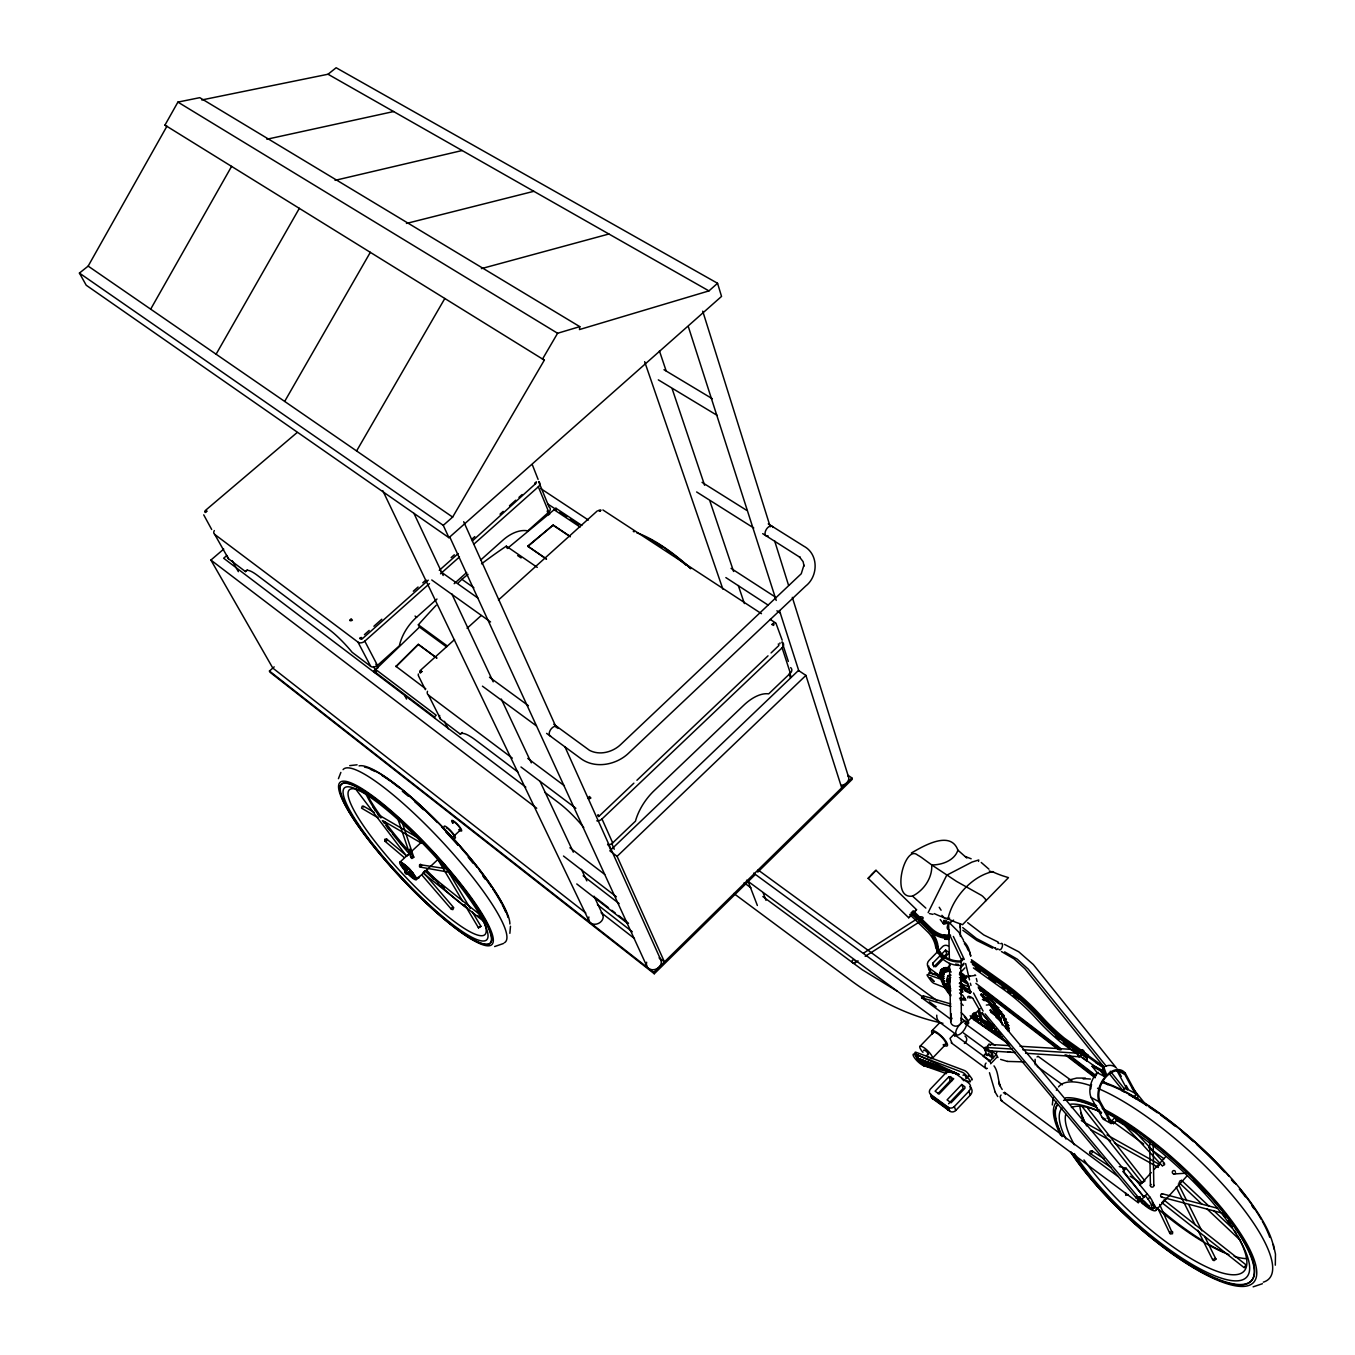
<?xml version="1.0" encoding="UTF-8"?>
<svg xmlns="http://www.w3.org/2000/svg" width="1355" height="1355" viewBox="0 0 1355 1355"><rect width="100%" height="100%" fill="white"/><g stroke="black" fill="none" stroke-linecap="round" stroke-linejoin="round"><path stroke-width="1.5" d="M420.372 671.199L421.71 671.47C420.033 672.927 421.422 670.031 420.202 673.029L421.676 671.928M960.187 923.636L960.238 924.517M1002.277 1025.007C1000.329 1012.27 989.878 1002.734 981.427 993.774M1143.789 1204.375L1141.604 1202.478L1143.705 1204.443A14.515 3.98 42.6 0 0 1155.375 1210.777A14.515 3.98 42.6 0 0 1152.089 1201.97M1181.425 1180.578L1179.477 1181.272M1006.63 1027.513L1009.136 1030.461L1008.442 1031.189L1005.935 1027.784L1008.51 1029.021L1009.204 1028.293L1006.392 1024.803L1008.73 1025.684L1005.681 1025.532L1008.51 1029.021M960.272 925.617L960.289 927.819M418.305 673.994L418.373 675.383M910.882 913.033L928.954 930.36A28.065 26.473 41.4 0 0 945.096 938.236L944.706 936.491M970.163 1015.776L976.735 1019.993L978.547 1022.703L980.597 1022.906L982.68 1025.718L984.374 1025.481L986.711 1028.36L987.168 1027.242L990.539 1030.613L990.996 1028.801L990.895 1030.257L987.524 1026.87L987.05 1028.005M991.335 1028.445L990.539 1030.613M205.452 510.886L206.638 511.072C205.028 512.427 206.485 509.819 205.215 512.512L206.57 511.479M1052.31 1104.935L1053.123 1097.499M1052.733 1100.108L1052.869 1098.786M909.73 914.422L927.599 931.783A27.083 25.728 42.6 0 1 935.661 946.857C942.724 966.183 931.698 931.596 937.931 948.398M717.557 283.28L721.538 296.406L448.945 537.698L443.271 525.35L452.638 517.085L544.337 360.142L164.954 125.117L177.912 102.099L199.778 97.662L579.788 326.64L579.449 329.57L708.936 290.902L717.557 283.28L336.142 67.75L328.029 74.237L201.776 99.965M1164.064 1200.09L1246.177 1264.977L1244.432 1267.569M944.13 935.475L947.958 935.865L947.162 936.271L944.13 935.475L948.127 934.899M948.957 939.371L945.113 939.286L945.231 938.321L949.127 938.405M1275.309 1265.18L1275.478 1254.12L1273.361 1244.449M363.428 806.97L362.276 806.106L361.565 808.139L378.096 817.861M509.87 933.324L510.479 926.261M855.53 961.44C854.192 966.657 849.06 959.747 854.294 959.696M1164.097 1200.191L1162.014 1202.478M936.949 945.858L937.05 944.57L938.202 952.599M911.373 853.006C923.5 845.994 950.583 829.904 957.9 850.161C954.547 860.561 941.81 865.083 931.715 864.93L921.654 857.58A24.034 7.486 44.6 0 0 917.504 855.005C904.767 844.029 890.133 899.754 912.491 896.078L925.838 908.087M995.383 1003.598L995.044 1004.919L998.703 1007.764L998.008 1008.51L994.333 1005.664L995.383 1003.598L988.269 997.178L987.829 995.231L984.543 993.384L983.832 994.113L987.117 995.976L987.558 997.924L994.689 1004.343M950.787 995.908C944.74 989.523 931.376 967.555 948.449 967.622L941.285 969.655M939.828 975.126L941.319 969.926M950.905 994.909C946.755 988.303 935.577 975.549 945.316 969.265L942.792 971.162M944.096 974.093L941.437 972.619L940.743 973.33L943.842 974.076M947.755 983.73L947.552 976.684M949.499 978.479L949.33 982.307M950.194 977.768L950.024 981.579L948.619 983.019L948.805 979.208L950.278 977.497M936.762 946.772L936.932 948.737L935.661 946.857L936.881 945.536M1092.299 1152.563C1093.35 1149.142 1087.896 1151.225 1090.131 1153.461L1110.948 1167.349M1144.924 1195.652L1144.01 1197.159A3.388 1.524 -39.7 0 1 1140.334 1199.192A3.388 1.524 -39.7 0 1 1140.012 1196.922M1127.902 1194.466L1125.785 1195.398L1125.548 1192.603M338.428 778.685L340.867 772.418M987.727 1049.481L985.796 1050.582A1.88 1.778 36.1 0 1 984.492 1049.38L984.78 1047.805L986.355 1047.432A1.88 1.778 36.1 0 1 987.439 1048.228M921.01 1060.017C923.009 1066.233 916.471 1056.138 914.761 1054.19L913.846 1053.987A8.096 2.117 44.3 0 0 915.387 1058.983A8.096 2.117 44.3 0 0 923.246 1065.453L946.501 1073.634M961.373 976.464L962.524 974.516L961.373 976.464L960.56 976.007L962.084 975.736M961.728 976.108L962.169 974.889M986.118 1053.665C984.933 1056.849 991.013 1055.494 988.608 1053.123M949.33 930.58L948.822 934.103L950.6 935.272M988.269 1026.751L986.711 1028.36M1056.341 1090.233L1056.951 1089.047M1158.576 1165.994L1159.236 1164.944M938.388 976.701L936.678 973.957L934.679 973.5M448.945 537.698L86.212 285.228L79.42 273.083L88.16 266.105L166.919 126.235L164.954 125.117M150.676 309.16L231.62 166.326M216.106 354.214L299.353 208.314M911.525 915.015L908.68 917.758L868.148 878.328L872.061 873.975L875.991 870.3L916.539 909.696L913.558 912.931M284.669 401.419L370.338 252.301M356.602 450.944L444.83 298.473M875.991 870.3L871.079 875.686M579.788 326.64L557.599 333.262L542.491 359.109L544.337 360.142M978.53 861.424L978.767 859.968L971.992 862.085L946.739 875.195L928.141 912.609M411.226 856.919L411.903 858.528L413.8 857.325L402.706 823.959M1170.076 1231.797L1170.33 1233.982L1172.617 1233.711L1159.626 1204.443M908.68 917.758L916.539 909.696M421.507 866.404L419.491 866.658L419.61 864.609L444.863 868.538M998.161 1011.118L997.145 1009.543L998.703 1007.764M1035.118 1059.305L1035.271 1064.928M941.911 970.824L941.217 971.535L944.587 972.687M996.907 1052.005L996.145 1053.97L997.958 1057.594M948.026 975.973L946.484 980.698L950.82 990.996M1095.619 1062.557L1103.698 1066.825L1102.835 1067.605L1105.9 1075.904L1100.971 1069.586L1092.892 1065.318L1092.13 1066.283L1097.076 1072.584L1094.806 1075.48A20.359 13.177 -63 0 0 1091.029 1097.415L1103.106 1119.128L1111.134 1123.549L1111.879 1122.736L1099.87 1101.039A19.275 12.432 -63 0 1 1106.29 1076.683A19.275 12.432 -63 0 1 1124.701 1074.278L1135.49 1094.264M1111.134 1123.549L1099.074 1101.784A20.427 13.177 -63 0 1 1102.885 1079.766L1105.155 1076.869L1100.209 1070.569L1100.971 1069.586M1141.842 1199.327L1138.217 1202.664L1001.159 1100.531L1002.039 1100.497M1037.032 1056.917L1038.049 1056.29L1072.144 1081.036M932.765 963.202L932.63 964.557L935.678 966.793L949.33 952.768L945.57 950.075L932.765 963.202L933.849 966.86L946.637 953.751L945.57 950.075M1138.336 1197.075L1137.387 1198.921L1138.217 1202.664M1213.318 1259.066L1213.961 1260.692L1215.96 1259.185L1204.646 1236.438M1149.887 1197.109A21.392 5.877 42.6 0 1 1153.325 1203.816L1154.003 1207.136L1152.19 1209.151L1151.513 1205.814A21.409 5.86 42.7 0 0 1148.058 1199.124L1149.887 1197.109L1126.14 1168.23L1119.281 1166.604M1151.513 1205.814L1153.325 1203.816M1156.154 1210.1L1187.183 1175.75M1139.995 1184.964L1151.276 1172.549M1154.104 1169.45L1165.402 1157.034M1122.821 1168.975A3.388 1.491 -39.3 0 1 1123.363 1171.177L1144.01 1197.159L1147.109 1193.738M936.237 946.23L935.983 945.248L937.541 952.582L936.203 942.724A27.117 25.762 42.6 0 0 928.785 930.428M1126.14 1168.23L1123.024 1171.635L1144.01 1197.159M1114.945 1117.519L1116.52 1120.399L1113.539 1123.634L1111.947 1120.771L1114.945 1117.519L1106.832 1113.099M1136.168 1099.108L1138.149 1096.957L1125.412 1073.397L1122.177 1071.703M938.659 952.379L937.66 943.91A28.252 26.829 42.6 0 0 929.547 929.682M1122.211 1091.215L1125.175 1088.014L1136.591 1094.078L1133.61 1097.296L1128.732 1094.688M1103.038 1066.182L1103.495 1072.618L1103.038 1066.182L1080.663 1050.176L1080.765 1054.749M1086.845 1056.9L1086.845 1061.084L1086.845 1056.9L1062.93 1039.776A62.72 19.139 43.3 0 1 1043.418 1021.619L1037.693 1015.386A70.494 20.63 43.7 0 0 1004.106 985.695M961.813 975.244L965.082 978.767L965.895 977.887M930.563 1094.383L948.314 1107.323A4.302 3.709 -19.3 0 0 954.31 1106.578L968.876 1091.249A6.894 5.911 -18.6 0 0 968.402 1082.814L954.377 1072.77A6.86 5.86 -19.1 0 0 944.842 1073.956L930.326 1089.149A4.726 4.048 -19.9 0 0 930.563 1094.383L932.071 1098.261L949.787 1111.185A4.302 3.709 -19.3 0 0 955.766 1110.456L970.299 1095.145A6.877 5.894 -18.6 0 0 970.976 1087.828M984.475 1048.008L985.949 1053.225L983.103 1056.206L989.912 1061.202L992.741 1058.221L991.284 1053.004L984.475 1048.008L985.187 1047.263L991.995 1052.259L993.452 1057.476L996.298 1054.495L991.199 1050.752M961.745 1084.491L947.077 1099.887L951.091 1102.801L964.946 1088.217L964.879 1086.761L961.745 1084.491L963.185 1088.404L948.568 1103.766M947.416 1107.272L947.89 1109.88L947.416 1107.272L932.071 1096.093L932.562 1098.685L932.071 1096.093M990.641 1063.794L997.009 1057.086M983.205 1022.212L990.945 1026.616M996.01 1017.283L999.075 1019.502L999.787 1018.774L990.556 1012.1M1005.478 1020.078L1002.412 1017.436L1002.7 1015.928L1006.189 1019.333L1003.699 1019.925L1007.019 1023.432L1007.714 1022.686L1004.563 1019.536M1001.989 1016.657L1004.157 1015.691L997.974 1008.73M990.641 1029.156L994.485 1032.07L994.214 1030.308L994.147 1032.425L994.553 1029.936M990.59 1026.971L993.638 1027.7M948.957 1076.7L935.102 1091.182L939.083 1094.078L953.734 1078.732L948.957 1076.7L950.295 1080.731L937.965 1093.637M1003.699 1019.925L1005.833 1019.705L1002.344 1016.284L1004.157 1015.691M993.876 1030.664L997.788 1033.408L997.145 1031.375L997.449 1033.763L998.144 1033.035L995.264 1030.223M1008.035 1026.429L1004.936 1022.889L1007.714 1022.686M1005.156 1023.533L1005.647 1022.161M997.416 1031.917L1000.752 1034.255L996.806 1031.731M1006.392 1024.803L1008.391 1026.057L1004.055 1019.553M1008.865 1028.648L1006.494 1025.345M1005.918 1028.242L1008.798 1030.816M990.962 1003.936L989.472 1002.209M986.338 1005.071L991.03 1004.58M978.158 1018.655L979.851 1019.892M982.595 1013.743L994.096 1027.242L980.732 1020.705L978.174 1011.592L982.595 1013.743L982.544 1012.829M980.732 1020.705L982.121 1019.248L980.072 1011.965M993.672 1007.324L991.318 1003.564M994.875 1008.984L997.466 1011.863M1001.65 1011.812L1000.939 1012.558L997.89 1010.322L998.601 1009.594M997.111 1012.236L997.805 1011.491L995.586 1008.255M998.127 1013.811L998.838 1013.083L999.668 1014.573M1003.445 1016.436L1000.363 1013.98L1000.549 1012.422M998.974 1015.302L998.483 1013.438M978.75 987.998L980.834 991.267L983.357 991.521L980.292 990.082M984.797 997.094L986.745 998.432M933.493 1067.571L923.331 1065.487L920.333 1062.405L958.663 1074.346L915.116 1053.817A8.079 2.117 44.3 0 1 915.641 1052.141L964.523 1070.535A3.404 0.915 43.9 0 1 968.063 1073.533L971.535 1078.173A3.404 0.915 43.9 0 1 971.518 1079.867M971.975 1016.064L977.954 1020.23M932.274 1058.39L945.756 1044.366M980.139 1008.543L966.809 1022.415A8.57 2.422 44.1 0 0 967.047 1020.942M972.856 1016.826L973.11 1015.725M971.45 1016.809L974.177 1019.146L975.21 1018.079M974.347 1019.367L976.548 1018.57L975.854 1019.299M971.315 1017.503L974.177 1019.959L975.21 1018.875M972.416 1014.268L976.836 1017.876L977.531 1017.148L973.11 1013.54M960.322 985.085L965.471 991.132L967.606 989.844M931.969 1030.715L939.032 1023.398M965.471 991.132L969.892 993.249L970.587 992.521L968.469 985.017M919.943 1046.365L933.443 1032.358M979.936 990.454L980.647 989.709L983.713 991.166M948.144 987.151L946.806 987.422L949.77 989.794L949.601 991.318L946.112 988.134L949.415 990.149M947.45 987.88L947.924 986.779M946.586 988.642L947.806 987.507L945.638 984.052L944.587 985.136M966.826 975.651L965.793 976.379L962.406 973.686L961.339 974.787L965.522 977.497L969.841 976.023M950.685 988.794L949.838 987.321M959.408 974.635L961.931 976.074L962.998 974.973M947.823 991.877L948.873 990.793M959.459 977.616L963.236 978.513M949.025 992.351L950.075 991.267L948.449 988.794M962.524 979.242L961.288 977.971M964.218 978.208L965.353 977.751M960.932 978.327L964.116 980.139L964.811 979.411M969.892 993.249L967.944 983.154M944.875 968.503L945.926 967.419M941.81 972.433L942.877 971.366L941.352 974.194M945.451 972.128L943.724 969.401L946.722 971.721L947.839 970.942L947.145 971.654L946.434 968.368M947.331 968.029L950.058 965.217M943.605 979.021C938.88 976.481 946.993 981.206 940.793 975.566L943.961 976.007M944.266 970.349L947.28 968.977M941.403 976.362L942.453 975.295M944.029 973.33L941.556 971.179M942.216 970.231L945.129 972.297L946.163 971.399L942.911 969.503L942.216 970.231L944.232 973.059M945.722 969.096L949.262 971.67L948.89 968.588M940.421 977.836L941.471 976.752M943.402 974.821L941.081 972.975M951.041 1013.676L951.295 1019.654L921.603 997.687L923.382 995.874L950.736 1003.953M921.688 997.958L923.382 995.874M949.686 969.181L946.23 970.061M943.249 976.735C944.35 975.244 942.25 977.734 940.793 975.566M941.979 978.954L943.012 977.87M962.778 958.425L960.272 961.017A25.084 21.29 -13.9 0 1 937.423 946.654L936.559 944.198M941.556 980.918L942.589 979.834M936.542 944.147L936.339 946.976A26.219 22.256 -13.9 0 0 957.24 961.931L960.729 962.016L962.998 959.679M945.384 983.933L946.417 983.933L945.722 984.645L942.809 980.868M948.381 975.617L947.602 976.515L949.618 974.956M944.774 981.325L944.537 980.681M943.182 984.306L944.215 983.239M937.355 950.465L938.287 952.836A26.168 22.239 -13.8 0 0 958.239 965.421L961.711 965.505L963.981 963.168M947.01 987.117L944.062 984.543L946.417 983.933M959.814 968.435L963.896 964.235M945.282 987.981L946.315 986.914M948.534 984.611L949.482 987.693M959.509 973.483L964.929 967.893M940.251 971.01L942.335 968.571M942.826 968.808L943.876 967.724M939.777 972.839L940.827 971.755M936.661 944.486L936.203 942.724M913.151 910.746L931.054 928.124A26.965 25.44 41.3 0 0 943.554 935.221L945.316 935.611M754.769 875.059L654.279 973.771L653.686 972.45L851.821 777.889L848.332 775.5M757.767 872.112L852.261 779.277L851.821 777.889M953.615 920.113L949.448 922.738L945.129 922.281M418.339 644.336L396.016 666.508L418.339 644.336L436.666 657.852M374.691 672.656L373.912 671.165L419.491 627.094L418.356 624.807A447.878 247.559 -52.9 0 1 436.174 605.295M1001.057 1095.026L1000.092 1096.618L1001.125 1100.446M617.101 856.343L805.92 675.4L798.468 670.454L609.852 850.838L617.101 856.343L664.424 961.898L659.428 958.019M870.13 876.617L868.148 878.328M986.05 1063.065C984.136 1064.2 985.034 1070.094 987.372 1068.367M607.582 844.724A5.318 4.268 -24.5 0 0 612.697 842.912L635.461 821.164A39.735 21.409 -53.8 0 1 654.313 790.524L743.573 705.413A39.143 20.833 -55.4 0 1 768.692 693.862L790.355 673.164A5.183 4.031 -18.1 0 0 790.693 667.609M596.81 820.808A5.386 4.285 -24.4 0 0 601.993 818.979L782.106 647.826A5.234 4.048 -18.1 0 0 782.004 641.897L788.339 661.409M1142.807 1182.373L1144.941 1180.984L1087.794 1108.373M633.869 783.173L598.605 816.625L597.928 815.117M636.918 780.277L768.014 655.837M771.063 652.941L778.854 645.522L778.329 643.913M453.773 836.221L460.666 829.802M416.425 879.514L438.8 858.663M399.691 862.373L422.099 841.591M950.295 1080.731L952.192 1080.494L950.736 1076.581M427.503 691.287A5.132 3.845 -26.2 0 0 428.485 695.132L440.697 719.302L460.344 734.173L462.207 732.462M435.107 718.438L434.345 716.947L436.208 715.254L375.742 669.522M420.033 670.691L454.535 639.594M467.085 628.28L481.194 615.56M498.454 600.011L597.267 510.937M214.327 530.567A4.793 3.32 -27.6 0 0 214.734 534.429L228.453 558.7L245.492 571.607A36.06 7.554 48.3 0 1 257.721 575.621L328.994 629.414A36.805 7.961 47.9 0 1 352.148 652.297L370.694 666.338A4.963 3.659 -26.9 0 0 377.469 665.407L399.369 645.81A36.907 23.187 -53.4 0 1 416.629 617.202L436.971 599.046M481.55 563.832A402.587 226.353 -52.4 0 1 506.313 546.15L507.329 548.487L555.906 508.244L581.854 525.452M454.179 583.683L466.696 572.504M480.771 559.937L502.671 540.374A36.399 22.612 -55.4 0 1 527.806 530.872L548.724 512.156A4.81 3.489 -22.1 0 0 548.995 506.905L538.613 481.533A4.861 3.506 -22.1 0 1 538.341 486.801L549.656 514.256M364.444 634.648L369.17 630.448M373.895 626.247L381.788 619.235M413.309 591.22L418.051 587.02M422.777 582.819L425.927 580.008M451.147 557.599L454.315 554.805M471.642 539.392L474.809 536.58M500.029 514.172L503.179 511.377M509.48 505.771L515.798 500.164M518.948 497.37L522.098 494.558M428.248 580.177L361.904 639.137L361.091 637.612M439.274 570.37L458.176 553.568M472.353 540.967L535.886 483.413A2.016 1.457 -22.1 0 0 536.14 481.686M214.734 534.429L357.957 642.101A5.014 3.675 -26.8 0 0 364.8 641.152L429.484 583.615M440.527 573.792L459.464 556.956M473.657 544.337L538.341 486.801M654.279 973.771L270.221 672.402L269.442 671.047L274.184 666.88M451.96 907.511L451.435 909.29L452.875 909.628L453.722 907.664L424.505 873.704M245.492 571.607L247.271 570.065M226.844 555.482L223.643 558.226L525.808 787.153M585.783 912.999L272.812 668.083L210.906 560.072L223.727 549.08M1003.411 1092.892L1004.699 1092.435L1118.011 1176.496M205.401 510.445L297.118 432.533M988.371 1060.965L989.658 1060.525L990.268 1062.506M950.753 922.721C947.687 922.772 945.367 929.564 949.127 929.852M546.488 559.192L527.722 546.15L553.196 525.046L570.201 536.445M527.84 546.471L553.196 525.046M991.267 1052.395L991.911 1050.718M407.33 855.598L408.482 854.768M920.333 916.759C916.166 924.161 928.361 916.844 920.333 916.759L863.525 953.141M503.298 943.571L494.643 946.552M359.753 638.256L360.396 637.578L361.192 639.103M854.514 963.117L858.071 960.864M865.184 956.342L922.128 920.214M950.295 990.607L948.602 991.928L949.94 990.962M951.837 1042.74L950.024 1038.438L953.988 1034.305L989.658 1060.525M999.838 1013.15L1001.294 1012.185L997.619 1009.102M969.384 976.244L975.668 975.363L974.787 975.126M945.129 972.297L944.079 969.045L947.484 971.298L946.078 968.74M949.567 978.225L950.719 977.616M912.491 896.078C923.788 890.523 932.562 877.735 931.715 864.93L956.613 881.444L980.342 894.723A6.792 2.151 44.2 0 1 982.798 896.366L985.559 899.229L985.61 901.058M1091.503 1153.478L1090.131 1153.461M1262.403 1283.727L1253.121 1286.843M949.669 918.165L945.062 918.775L941.928 915.303M205.062 511.733L206.35 511.326M1163.318 1163.318L1164.673 1164.656L1162.421 1165.876M349.726 765.626L357.093 764.813M205.113 511.529L206.638 511.072L205.316 511.089M419.982 672.148L421.422 671.741M1068.299 1080.206L1076.717 1078.072L1085.423 1078.089M481.398 268.629L608.903 234.008M1159.677 1164.555L1106.95 1134.914M420.016 671.911L421.71 671.47L420.219 671.436M406.449 223.439L533.836 191.309M335.058 180.351L462.14 150.524M266.867 139.243L393.611 111.55M946.112 988.134L947.806 987.507M205.198 511.309L206.638 511.072M938.185 951.888L939.269 951.718L936.847 944.283M949.262 975.312L950.922 975.075M948.923 975.685L950.566 975.448M420.101 671.673L421.71 671.47M1009.594 1045.637L988.76 1044.366L987.355 1046.382M943.605 920.418L946.874 923.602L944.774 922.518M936.932 948.737L936.678 946.772M1174.006 1173.972L1185.744 1173.227M911.644 912.271L929.699 929.581A28.049 26.456 41.3 0 0 944.164 937.304L948.449 937.626M1162.031 1202.749L1244.127 1267.636L1246.227 1265.079M412.513 856.275L413.783 857.038M1214.842 1258.422L1215.926 1258.914M959.526 998.229L965.302 998.567M982.426 999.583L986.423 999.821M960.763 999.058L964.608 999.296M983.73 1000.43L987.727 1000.668L987.016 1001.413L980.563 994.739M960.068 999.77L965.844 1000.126L962.948 995.468L959.56 993.029M1019.993 1046.263L1072.059 1049.397M1078.309 1049.786L1082.476 1050.04M944.062 984.543L945.722 984.645M987.49 1047.517L1012.405 1049.075M1022.788 1049.735L1074.701 1053.004M986.237 1050.65L1015.217 1052.547M1025.566 1053.242L1079.393 1056.781M1024.414 1061.897L1007.426 1061.422M1004.394 1019.18L1006.189 1019.333M1010.813 1052.225L1007.849 1051.819M996.399 1029.258L987.304 1025.854L972.297 1015.166M945.113 939.286L944.57 937.406L948.551 937.965M988.76 1044.366L989.201 1044.451A1.88 1.778 36 0 1 990.285 1045.247M946.383 935.797L943.554 935.221M948.415 937.287L944.774 936.627A28.082 26.49 41.3 0 1 930.309 928.903L912.406 911.509M944.164 937.304L948.822 938.134M420.033 867.048L450.351 872.468M420.541 864.219L421.693 865.32M932.968 914.371L929.445 913.575M1007.476 1061.439L1000.6 1059.39M480.906 926.312L478.467 927.785L480.906 926.312L472.404 912.017M945.129 935.797L948.127 936.474M942.47 981.223L944.418 981.681M918.131 1057.391L916.929 1057.882L958.663 1074.346L923.331 1065.487L917.301 1059.17L914.761 1054.19L962.694 1072.432A3.404 0.915 44 0 1 966.234 1075.447L969.706 1080.087A3.404 0.915 43.9 0 1 969.689 1081.781L963.896 1079.749M1004.936 1022.889L1007.019 1023.432M947.382 968.723L950.346 969.469M1171.584 1231.204L1172.854 1232.169M1162.285 1193.772L1217.518 1208.27M1161.455 1197.058L1220.77 1212.725M994.113 1025.43L982.121 1019.248M993.401 1026.158L989.777 1024.837M993.3 1028.072L995.705 1028.75M921.603 997.687L950.888 1006.392M940.489 1022.737C906.258 1015.251 874.873 998.889 847.231 977.7L733.834 893.504M920.706 1062.489L958.663 1074.346L917.42 1058.12L915.116 1053.817L918.944 1055.579M920.943 1062.405L958.663 1074.346L917.979 1058.492M921.01 1062.185L958.663 1074.346L918.605 1058.983M920.926 1061.812L958.663 1074.346L919.232 1059.542M971.145 858.782L965.336 856.529M920.689 1061.321L958.663 1074.346L919.808 1060.152M633.276 531.465L634.208 531.787M941.454 977.057L929.564 972.873A3.167 0.898 44.3 0 0 928.954 973.669M959.289 983.323L969.198 986.813M941.708 979.53L927.853 974.635A3.167 0.898 44.3 0 0 927.701 976.21L930.783 980.546A3.167 0.898 44.3 0 0 934.069 983.391L945.858 987.998M963.49 987.219L969.435 989.319M920.299 1060.762L958.663 1074.346M942.064 977.497L944.299 978.31M1004.445 944.367L1018.757 951.803L1033.306 964.523L1116.385 1067.994M992.504 948.178L976.87 940.472L962.846 930.258M995.315 948.331L976.379 938.456L962.711 927.582M998.161 942.064L983.747 934.933L967.656 922.687M1004.665 951.871L1017.249 959.171L1028.225 969.13L1106.324 1066.3M1001.447 951.549L1014.014 958.832L1024.973 968.774L1104.24 1067.367M941.149 975.21L943.605 976.362M960.898 979.021L962.27 979.682M960.187 979.75L967.233 983.882M990.166 1025.142L981.427 1019.976L978.869 1010.864M896.942 991.013L862.305 969.79L762.865 896.57M405.772 855.141L386.582 838.948L384.685 839.321L384.922 841.201L404.095 857.444M384.922 841.201L386.802 840.811L386.582 838.948M1124.701 1074.278L1116.605 1070.027L1127.411 1089.962M1092.13 1066.283L1100.209 1070.569M1097.076 1072.584L1105.155 1076.869M1144.416 1204.036C1149.226 1205.018 1137.98 1196.888 1142.722 1202.681M1091.029 1097.415L1099.074 1101.784M602.907 509.954L761.476 613.68M1107.086 1118.112L1111.947 1120.771M1102.208 1117.418L1105.443 1119.196M1108.661 1120.975L1113.539 1123.634M1081.341 1120.619L1101.463 1131.848M1090.673 1129.579L1110.778 1140.825M1114.437 1142.875L1158.322 1167.451M328.029 74.237L708.936 290.902M959.763 972.179L962.406 973.686M960.593 978.7L967.097 982.68M985.187 1022.94L986.762 1023.855M363.377 806.106L374.149 812.306M377.791 814.423L416.036 836.696M383.55 821.045L421.778 843.352M663.984 369.712L712.307 398.726M658.327 379.857L717.269 415.46M177.912 102.099L557.599 333.262M702.059 482.363L746.791 510.412M768.251 523.877L803.769 546.15C818.708 554.043 818.42 576.112 805.734 586.021L628.788 753.007C616.491 764.914 595.336 769.2 580.905 758.631L546.607 733.377M696.639 491.967L753.77 528.01M762.696 533.65L800.178 557.464L799.484 556.939L803.125 561.664L804.023 566.102L803.938 565.154L801.262 573.741L620.709 744.522C613.222 751.771 600.18 755.853 589.561 750.365L553.788 724.248M965.522 1078.072C969.486 1080.325 963.744 1072.94 963.015 1075.243M731.09 568.389L775.179 596.928M961.931 976.074L965.929 978.649M964.472 979.784L966.132 980.868M964.116 980.139L967.453 982.307M970.231 991.098L971.298 991.792M970.587 992.521L966.166 990.403L959.73 982.849M361.294 637.443L361.785 638.137A2.083 1.524 -26.8 0 1 359.769 638.645M725.857 577.586L768.116 605.092M776.906 610.817L780.429 613.104M965.217 981.376L966.759 982.375M770.233 619.421L775.5 622.877M982.24 1020.4L985.542 1022.568M540.78 488.613L588.375 520.049M598.131 814.931L598.791 815.778A2.236 1.778 -24.4 0 1 598.3 816.1M547.776 503.992L556.532 509.802L555.906 508.244M560.005 512.105L566.915 516.695M570.37 518.982L579.025 524.724M554.161 509.785L580.109 527.027M1091.978 1150.818L1104.139 1158.898M1130.189 1176.208L1140.605 1183.135M553.297 525.384L570.303 536.766M986.863 1026.633L1002.548 1037.253M992.453 1031.257L1001.176 1037.151M1006.748 1041.893L974.177 1019.146M1008.848 1044.163L974.177 1019.959M527.722 546.15L546.387 558.853M506.313 546.15L537.274 567.389M517.644 555.567L521.082 557.921M88.16 266.105L452.638 517.085M79.42 273.083L443.271 525.35M988.93 869.182L981.24 862.474M458.176 582.938A447.878 247.559 -52.9 0 1 461.903 579.33L473.877 587.782M440.883 571.81L477.925 598.08M942.555 969.858L945.485 971.942M971.383 959.713L1005.63 984.12A70.477 20.681 43.7 0 1 1039.2 1013.794L1044.925 1020.027A62.703 19.173 43.3 0 0 1064.386 1038.133L1088.353 1055.274L1087.608 1056.087L1063.692 1038.98A62.703 19.156 43.3 0 1 1044.18 1020.823L1038.455 1014.59A70.494 20.664 43.7 0 0 1004.868 984.899L971.603 961.203M970.841 961.982L1005.291 986.609A67.106 19.664 43.7 0 1 1039.861 1017.724A66.209 20.223 43.3 0 0 1063.59 1040.301L1063.844 1040.488M972.433 964.421L1005.698 988.32M431.754 579.974L490.561 621.962M975.21 967.893L980.309 971.535M988.794 977.582L995.586 982.426M1001.955 986.982L1004.953 989.116M973.381 967.91L1004.191 989.912A63.719 18.631 43.7 0 1 1034.509 1016.707L1040.284 1023.008A69.833 21.29 43.3 0 0 1061.998 1043.215L1086.845 1061.084M1079.901 1050.989L1102.276 1066.995M1087.218 1058.594L1062.168 1040.572A62.72 19.122 43.3 0 1 1042.656 1022.415L1036.931 1016.182A70.511 20.613 43.7 0 0 1003.361 986.491M1063.285 1042.842L1069.705 1047.449M1072.906 1049.752L1077.733 1053.191M1082.899 1057.849L1103.495 1072.618M989.726 1010.254L998.94 1016.928M959.492 989.658L962.88 992.097C961.999 993.181 963.507 987.389 959.391 986.491M948.144 945.993A3.997 3.388 -14.5 0 0 942.555 946.62L929.005 960.492A6.419 5.471 -15.1 0 0 929.428 968.266L941.064 976.684M929.428 968.266L930.529 971.925L933.663 974.194M1037.049 1066.334L1062.439 1084.813M1097.99 1110.71L1101.361 1113.166M1113.217 1121.805L1143.671 1143.993M1148.752 1147.685L1163.979 1158.779M415.053 616.051L416.629 617.202M931.715 1096.466L947.043 1107.662M932.934 1098.312L948.263 1109.491M758.106 869.978L937.067 1000.684M960.932 1018.113L966.047 1021.839A8.028 3.421 -54.2 0 1 960.915 1033.492A8.028 3.421 -54.2 0 1 956.596 1029.326A8.028 3.421 -54.2 0 1 966.047 1021.839M964.76 1023.347L994.909 1045.383M418.356 624.807L447.167 645.878M489.494 677.229L528.399 705.684M419.491 627.094L446.591 646.928M753.651 873.145L924.212 998.042M929.327 1001.785L936.153 1006.782M963.473 1032.984L985.424 1049.092M990.065 1054.969L993.452 1057.476M985.949 1053.225L992.741 1058.221M482.431 686.172L536.461 725.924M746.537 880.225L956.342 1034.61M744.132 882.783L750.941 887.796M418.526 644.607L436.835 658.124M951.193 1042.774L986.237 1068.672M1152.19 1209.151L1147.804 1205.882A5.81 1.592 42.6 0 0 1142.909 1200.123A5.81 1.592 42.6 0 0 1139.047 1199.361M535.411 484.277L534.903 482.787M527.756 758.377L564.408 785.798M395.829 666.22L425.843 688.899M409.837 871.265C412.902 873.027 406.415 866.014 407.838 869.114M428.485 695.132L512.326 758.139M520.981 766.998L575.858 808.291M517.932 772.028L475.842 740.253A38.448 8.791 47.1 0 0 460.344 734.173M544.879 792.353L558.345 802.533A39.431 9.265 46.6 0 1 583.751 827.532M373.912 671.165L434.345 716.947M210.906 560.072L536.716 808.241M569.93 847.79L604.703 874.415M975.922 983.357L1061.101 1048.804M1069.451 1055.223L1096.178 1075.768M1102.851 1080.9L1107.865 1084.745M981.139 988.218L1012.829 1012.575M1016.165 1015.132L1047.838 1039.488M1051.175 1042.063L1061.185 1049.752M1074.515 1060L1094.535 1075.379M978.191 987.016L1060.033 1049.956M1066.707 1055.088L1095.094 1076.92M978.412 988.049L1058.441 1049.6M1065.115 1054.732L1095.128 1077.818M563.477 856.038L616.373 896.79M583.124 875.804L619.15 903.616M595.15 897.383L608.514 907.731M611.85 910.323L615.204 912.914M618.541 915.506L628.551 923.28M576.773 883.951L627.45 923.28M597.42 904.666L632.311 931.783M634.479 938.575L601.18 912.66A7.571 6.165 -26.1 0 1 601.772 920.79A7.571 6.165 -26.1 0 1 592.609 923.991A7.571 6.165 -26.1 0 1 588.883 916.979M961.576 1078.343L963.896 1080.765M269.442 671.047L653.686 972.45M941.081 910.221L939.218 907.257M978.225 1016.436L973.805 1012.829M977.091 1019.638L974.702 1019.011L973.212 1016.47M480.686 915.286L424.809 870.757L423.522 872.18L423.014 873.027L483.82 921.485M1003.801 1016.064L1000.193 1012.778M947.365 986.762L944.401 984.187L945.722 983.578M957.9 850.161L966.809 858.037M406.788 873.348C411.124 876.177 402.113 867.251 405.924 872.451M775.941 623.198L782.174 640.17M948.178 969.316L951.176 972.026M998.11 1031.189L1001.091 1033.882M1181.357 1180.188L1208.999 1206.187M1213.606 1210.506L1232.034 1227.85M1179.053 1182.61L1202.071 1204.307M1206.678 1208.643L1240.435 1240.435M912.745 914.354L917.2 918.69M920.181 921.586L929.107 930.258A28.218 26.795 42.6 0 1 931.02 932.579M994.57 1030.952L997.449 1033.763M984.187 993.757L987.473 995.603L987.914 997.551L995.044 1003.97L994.689 1005.291L998.347 1008.137L997.89 1010.322M981.071 994.13L995.722 1011.016L1001.752 1023.432M1005.85 1022.788L1008.73 1025.684M941.369 978.208L944.198 981.037M963.507 940.235L958.95 932.325L949.652 923.009M991.403 1029.546L994.147 1032.425M963.185 1005.444L961.389 1003.479M993.672 872.298L992.995 871.57C971.891 875.991 952.311 898.06 948.009 918.91A151.32 47.831 45.1 0 0 956.782 922.636L962.575 924.652L1008.476 877.634L1002.581 875.787A150.134 50.965 44.9 0 1 993.672 872.298A138.108 46.443 45 0 1 989.252 870.994M1136.218 1132.797L1164.589 1163.403M1125.26 1125.937L1162.167 1165.707M422.15 875.347L451.435 909.29M940.743 973.33L943.249 976.261M960.441 982.121L966.86 989.675M990.454 1009.509L1123.702 1169.179M985.068 1013.862L1139.707 1198.955M981.901 1013.388L1136.235 1198.057M1145.28 1195.754L1148.058 1199.124M1110.304 1071.246L1124.853 1089.369M1109.525 1073.939L1124.074 1092.028M1132.221 1087.709L1146.72 1105.765M1004.699 1092.435L1005.291 1094.4M993.384 1004.529L995.942 1007.883M990.336 1005.325L999.075 1019.502M1082.577 1107.12L1142.316 1182.983M941.217 971.535L943.503 974.448M954.157 1034.373L954.801 1036.372M923.687 1065.115L917.284 1058.238M940.218 919.554L943.317 923.602M355.349 788.627L406.72 856.343M938.033 948.737L939.151 951.159L938.676 950.177M968.317 1075.311L968.893 1076.514M1002.192 1089.471C997.297 1082.747 999.262 1072.923 994.011 1065.877M997.754 1096.551L995.197 1092.147M983.069 1011.067L973.534 992.995M979.902 1010.61L973.195 999.008M953.361 936.441L964.286 959.425M950.261 936.153L961.169 959.086M438.038 859.883L462.512 900.973M464.63 904.547L478.467 927.785M449.013 872.705L470.27 908.443M989.455 1072.703L995.231 1092.232M211.685 529.5L203.724 514.866M232.247 560.784L238.378 571.674M997.534 1013.98L999.482 1017.893M938.846 950.719L940.014 952.819M1098.837 1109.305L1100.836 1112.912M1117.316 1069.146L1121.263 1076.429M1126.191 1085.524L1128.156 1089.149M357.957 642.101L370.694 666.338M373.54 666.592L376.487 672.216M364.8 641.152L377.469 665.407M375.877 664.255L377.842 668.015M404.603 695.318L406.534 699.078M425.335 689.661L418.441 675.772M444.406 721.317L448.166 728.787M1178.359 1183.982L1186.811 1200.835M1188.691 1204.578L1201.834 1230.814M1176.242 1187.183L1195.025 1224.632M1197.854 1230.238L1212.877 1260.201M1157.407 1207.508L1169.839 1233.338M382.788 490.696L589.442 921.756M950.312 987.812L949.398 985.678M413.969 513.409L443.17 575.485M451.774 593.795L493.186 681.836M501.299 699.061L531.296 762.848M540.001 781.344L573.301 852.16M581.414 869.385L586.817 880.869M594.015 896.18L603.009 915.319M1000.786 1017.791L1001.413 1019.163M449.623 536.665L646.589 965.624M463.698 521.726L556.346 727.686M565.001 746.927L661.105 960.576M608.056 843.928L610.648 849.67M601.993 818.979L612.697 842.912M611.715 843.488L614.272 849.229M419.44 876.448L418.576 878.362L416.9 877.329M547.149 511.055L548.741 514.917M532.38 464.884L538.087 479.382M747.994 881.106L757.36 905.479M948.314 1107.323L949.787 1111.185M954.31 1106.578L955.766 1110.456M763.153 892.826L765.998 900.33M983.002 991.894L983.832 994.113M1103.698 1066.825L1106.764 1075.142L1109.355 1072.821A20.427 13.177 -63 0 1 1125.412 1073.397M968.876 1091.249L970.299 1095.145M644.658 361.683L722.876 589.12M659.428 350.894L666.169 370.948M672.232 389.004L704.6 485.259M709.986 501.299L733.597 571.471M738.306 585.512L744.386 603.551M409.633 849.179L411.615 855.124M397.235 816.946L410.988 857.8M789.169 673.892L790.473 677.856M782.106 647.826L790.355 673.164M789.762 672.978L791.066 676.958M688.323 326.606L776.212 600.434M779.447 610.495L798.823 670.894M805.92 675.4L841.709 787.814M702.737 311.176L770.25 526.807M774.654 540.916L788.542 585.258M792.319 597.352L848.467 776.72M937.914 974.397L938.998 978.056M936.441 946.789L937.66 946.925L937.101 945.045L937.355 946.027M965.658 963.608L969.519 979.885M970.349 983.239L970.993 985.458M975.295 1012.405L976.836 1017.876M960.729 962.016L961.711 965.505M976.328 978.496L977.091 981.613M948.602 921.874L949.381 959.323M949.465 963.49L950.702 1021.755M1149.633 1141.638L1150.412 1185.727M1153.19 1145.669L1153.816 1185.557M960.255 923.737L960.407 936.424M960.763 966.013L961.44 1020.976M948.026 918.944A139.192 43.58 45.1 0 1 934.188 913.575M947.06 922.01A2.253 1.203 -37.1 0 1 944.299 924.093A2.253 1.203 -37.1 0 1 943.69 922.281A2.253 1.203 -37.1 0 1 946.671 920.824M964.997 1036.033A5.301 4.624 -14.2 0 1 964.354 1043.452M961.169 1019.722A5.386 4.844 -6.6 0 1 954.987 1026.142A5.386 4.844 -6.6 0 1 952.04 1018.232M969.519 997.924A6.419 1.846 44 0 1 970.925 998.008M1140.893 1201.953A14.515 3.98 42.6 0 1 1138.437 1199.294M1152.326 1203.765A11.602 3.184 42.6 0 1 1152.817 1208.812A11.602 3.184 42.6 0 1 1143.976 1203.748M1141.757 1201.682A11.602 3.184 42.6 0 1 1139.792 1199.548M1153.799 1205.222A11.602 3.184 42.6 0 1 1152.512 1208.338M1148.854 1206.712A11.602 3.184 42.6 0 1 1146.618 1205.188M1142.13 1201.292A11.602 3.184 42.6 0 1 1140.148 1199.158M1149.548 1205.899A8.706 2.388 42.6 0 1 1146.364 1203.951M1142.993 1201.021A8.706 2.388 42.6 0 1 1140.317 1197.871M1097.533 1088.268A142.427 40.227 42.4 0 1 1230.984 1193.687A142.427 40.227 42.4 0 1 1263.3 1282.152M1058.509 1086.896A142.427 40.227 42.4 0 1 1090.436 1085.592M1224.022 1252.376A124.812 35.806 42.4 0 1 1208.846 1244.381M1202.342 1240.469A124.812 35.806 42.4 0 1 1162.387 1211.268M1084.559 1121.72A124.812 35.806 42.4 0 1 1080.612 1113.014M1246.177 1258.643A119.054 34.044 42.4 0 1 1234.151 1256.339M1228.934 1254.561A119.054 34.044 42.4 0 1 1156.747 1207.847M1086.642 1125.92A119.054 34.044 42.4 0 1 1079.901 1106.883M1237.369 1235.506A119.342 33.282 42.5 0 1 1204.155 1265.756A119.342 33.282 42.5 0 1 1083.983 1159.914M1074.363 1144.755A119.342 33.282 42.5 0 1 1065.809 1114.081M1071.399 1107.526A119.342 33.282 42.5 0 1 1099.362 1111.354M1116.418 1119.687A119.342 33.282 42.5 0 1 1120.111 1121.805M1121.703 1122.753A119.342 33.282 42.5 0 1 1129.935 1127.885M1131.611 1128.969A119.342 33.282 42.5 0 1 1134.999 1131.239M1152.8 1144.196A119.342 33.282 42.5 0 1 1155.866 1146.601M1193.349 1180.188A119.342 33.282 42.5 0 1 1205.56 1193.094M1222.142 1212.911A119.342 33.282 42.5 0 1 1225.665 1217.603M1227.884 1220.686A119.342 33.282 42.5 0 1 1232.288 1227.19M1234.456 1230.594A119.342 33.282 42.5 0 1 1236.438 1233.897M1116.52 1120.399A125.202 34.807 42.5 0 1 1239.622 1239.706A125.202 34.807 42.5 0 1 1201.546 1269.669A125.202 34.807 42.5 0 1 1074.329 1153.579M1065.928 1139.03A125.202 34.807 42.5 0 1 1061.88 1108.204M1070.755 1104.173A125.202 34.807 42.5 0 1 1101.615 1112.455M1104.579 1111.303A131.012 36.416 42.5 0 1 1240.028 1235.625A131.012 36.416 42.5 0 1 1207.305 1274.97A131.012 36.416 42.5 0 1 1070.857 1151.852M1062.049 1136.625A131.012 36.416 42.5 0 1 1057.73 1104.342M1066.978 1100.074A131.012 36.416 42.5 0 1 1097.364 1107.797M1104.952 1110.914A130.995 36.45 42.5 0 1 1247.887 1248.497A130.995 36.45 42.5 0 1 1176.259 1255.763M1174.717 1254.696A130.995 36.45 42.5 0 1 1151.276 1236.996M1146.584 1233.135A130.995 36.45 42.5 0 1 1126.649 1215.486M1117.807 1206.983A130.995 36.45 42.5 0 1 1094.806 1182.458M1092.181 1179.392A130.995 36.45 42.5 0 1 1089.454 1176.106M1086.795 1172.854A130.995 36.45 42.5 0 1 1076.022 1158.576M1074.769 1156.78A130.995 36.45 42.5 0 1 1072.347 1153.224M1061.49 1134.389A130.995 36.45 42.5 0 1 1056.46 1120.975M1056.036 1119.128A130.995 36.45 42.5 0 1 1057.171 1105.24M1063.54 1100.412A130.995 36.45 42.5 0 1 1095.941 1106.578M1102.293 1108.39A133.637 37.178 42.5 0 1 1241.282 1234.608A133.637 37.178 42.5 0 1 1210.066 1276.85A133.637 37.178 42.5 0 1 1070.298 1151.699M1060.643 1135.168A133.637 37.178 42.5 0 1 1056.206 1102.191M1065.623 1097.821A133.637 37.178 42.5 0 1 1096.618 1105.663M1083.221 1078.97A133.23 38.194 42.4 0 1 1090.385 1079.054M1102.885 1081.934A133.23 38.194 42.4 0 1 1209.592 1155.51A133.23 38.194 42.4 0 1 1273.903 1248.971M1102.682 1082.747A130.605 37.466 42.4 0 1 1146.178 1104.477M1147.804 1105.545A130.605 37.466 42.4 0 1 1229.002 1176.191M1231.797 1179.341A130.605 37.466 42.4 0 1 1235.828 1184.05M1239.706 1188.725A130.605 37.466 42.4 0 1 1261.336 1219.534M1262.352 1221.312A130.605 37.466 42.4 0 1 1269.754 1237.318M1133.119 1097.127A130.605 37.449 42.4 0 1 1145.805 1104.884M1149.057 1107.018A130.605 37.449 42.4 0 1 1157.356 1112.726M1160.693 1115.131A130.605 37.449 42.4 0 1 1175.547 1126.462M1181.577 1131.374A130.605 37.449 42.4 0 1 1193.535 1141.655M1196.482 1144.298A130.605 37.449 42.4 0 1 1224.344 1171.872M1231.424 1179.748A130.605 37.449 42.4 0 1 1234.134 1182.898M1239.334 1189.131A130.605 37.449 42.4 0 1 1245.397 1196.838M1251.647 1205.391A130.605 37.449 42.4 0 1 1253.951 1208.728M1175.564 1172.719A1.728 1.643 63.9 0 1 1173.159 1173.752A1.728 1.643 63.9 0 1 1172.736 1171.059A1.728 1.643 63.9 0 1 1175.361 1171.431M1162.082 1197.024A1.711 1.203 -78.6 0 1 1160.676 1195.279A1.711 1.203 -78.6 0 1 1162.573 1193.924M1153.512 1184.846A1.711 1.457 5.4 0 1 1153.105 1186.861A1.711 1.457 5.4 0 1 1150.717 1186.455A1.711 1.457 5.4 0 1 1151.14 1184.422M1080.934 1055.511A1.762 1.575 88.1 0 1 1078.716 1056.595A1.762 1.575 88.1 0 1 1078.14 1053.97A1.762 1.575 88.1 0 1 1080.545 1053.8M988.642 1047.584A1.88 1.778 36 0 1 987.355 1046.382M1081.087 1050.87A1.762 1.575 88 0 1 1083.577 1050.582A1.762 1.575 88 0 1 1083.204 1053.326M932.833 934.984A28.218 26.795 42.6 0 1 933.663 936.271M934.408 937.575A28.218 26.795 42.6 0 1 935.086 938.913M935.678 940.302A28.218 26.795 42.6 0 1 936.22 941.708M1016.402 996.619A67.106 19.648 43.7 0 1 1019.383 999.16M1058.983 1039.285A69.833 21.307 43.3 0 1 1055.257 1036.033M1007.781 991.183A63.719 18.648 43.7 0 1 1010.593 993.317M1013.405 995.552A63.719 18.648 43.7 0 1 1016.233 997.873M958.408 964.438A25.034 21.274 -13.8 0 1 955.631 964.083M942.013 956.562A25.034 21.274 -13.8 0 1 940.522 954.564M939.337 952.413A25.034 21.274 -13.8 0 1 938.439 950.143M932.24 935.661A28.235 26.812 42.6 0 1 933.053 936.932M933.798 938.236A28.235 26.812 42.6 0 1 934.476 939.591M935.086 940.963A28.235 26.812 42.6 0 1 935.611 942.369M1090.792 1088.946A19.207 12.432 -63 0 1 1091.554 1084.559M1096.28 1074.718A19.207 12.432 -63 0 1 1098.227 1072.364M1104.901 1066.453A20.359 13.177 -63 0 1 1114.945 1066.842M1059.745 1038.489A69.816 21.324 43.3 0 1 1056.019 1035.237M1008.527 990.386A63.702 18.665 43.7 0 1 1011.338 992.521M1016.995 997.077A63.702 18.665 43.7 0 1 1019.807 999.482M969.079 950.888A26.236 22.374 -14.6 0 1 970.028 953.259L970.773 956.173L969.062 949.753A26.287 22.391 -14.6 0 0 963.439 941.149M964.354 943.673A25.135 21.426 -14.6 0 1 967.978 950.092M945.163 937.152A26.931 25.406 41.4 0 1 943.724 936.881M940.946 936.153A26.931 25.406 41.4 0 1 939.591 935.678M935.661 933.832A26.931 25.406 41.4 0 1 934.408 933.087M942.945 1023.262A8.011 6.809 -75.5 0 1 939.608 1022.127L938.354 1020.891A8.011 6.809 -75.5 0 1 936.762 1015.166M1000.701 943.707A3.455 1.575 -70.4 0 1 1002.26 946.789A3.455 1.575 -70.4 0 1 999.008 949.415M997.974 943.114A3.438 1.575 -70.4 0 1 999.092 943.554M997.89 948.754A3.438 1.575 -70.4 0 1 995.586 947.839M1139.894 1196.888A3.388 1.524 -39.7 0 1 1136.862 1198.294A3.388 1.524 -39.7 0 1 1136.201 1196.668M847.688 775.331A7.469 6.03 -17.2 0 1 847.891 781.445A7.469 6.03 -17.2 0 1 841.624 785.29M659.207 957.85A7.707 6.402 -25.3 0 1 659.919 966.2A7.707 6.402 -25.3 0 1 650.586 969.452A7.707 6.402 -25.3 0 1 646.657 962.219M932.426 1034.085A10.755 2.913 44.2 0 1 935.983 1031.799A10.755 2.913 44.2 0 1 946.688 1042.554A10.755 2.913 44.2 0 1 943.097 1044.824M961.254 1012.71A10.705 3.015 44.1 0 1 967.893 1020.484A10.705 3.015 44.1 0 1 967.318 1024.058M452.807 823.281A7.182 1.474 47 0 1 453.84 821.198A7.182 1.474 47 0 1 461.056 828.972A7.182 1.474 47 0 1 458.735 829.667M768.099 535.886A5.64 3.15 -57.9 0 1 765.033 533.159A5.64 3.15 -57.9 0 1 768.607 526.875A5.64 3.15 -57.9 0 1 772.909 527.434M550.757 736.29A5.827 3.388 -53.6 0 1 551.519 728.465A5.827 3.388 -53.6 0 1 557.955 728.465M461.903 579.33A402.587 226.353 -52.4 0 1 468.017 574.351M228.453 558.7A4.742 3.32 -27.7 0 1 227.454 556.312M636.613 532.718A106.503 33.655 47.1 0 1 690.508 568.152M649.384 538.968A104.403 33.011 47.1 0 1 652.924 540.848M654.431 541.712A104.403 33.011 47.1 0 1 671.978 553.314M673.401 554.381A104.403 33.011 47.1 0 1 690.762 568.744M649.045 539.256A104.42 32.994 47.1 0 1 652.585 541.153M654.092 542.017A104.42 32.994 47.1 0 1 661.884 546.793M666.711 550.062A104.42 32.994 47.1 0 1 671.64 553.619M675.925 556.888A104.42 32.994 47.1 0 1 686.053 565.204M982.748 997.246A8.011 2.337 44 0 1 984.746 1000.126M967.843 997.974A8.553 2.473 44 0 1 972.907 998.262M964.337 1016.623A8.57 2.422 44.1 0 1 966.522 1019.688M930.529 971.925A6.402 5.471 -15.1 0 1 928.836 966.081M779.955 642.88A2.168 1.677 -18.1 0 1 779.819 643.794M440.697 719.302A5.064 3.845 -26.3 0 1 439.698 715.474M405.297 871.18A12.06 2.202 46.9 0 1 402.045 862.745A12.06 2.202 46.9 0 1 415.9 877.634A12.06 2.202 46.9 0 1 407.432 873.467M405.856 871.13A9.654 1.762 46.9 0 1 403.248 864.388A9.654 1.762 46.9 0 1 414.342 876.295A9.654 1.762 46.9 0 1 407.567 872.976M406.873 869.47A4.827 0.881 46.9 0 1 406.568 867.149A4.827 0.881 46.9 0 1 411.785 872.755A4.827 0.881 46.9 0 1 409.379 872.163M406.754 870.757A7.232 1.321 46.9 0 1 404.806 865.693A7.232 1.321 46.9 0 1 413.123 874.636A7.232 1.321 46.9 0 1 408.041 872.146M405.484 865.422A9.654 1.762 46.9 0 1 414.782 876.177A9.654 1.762 46.9 0 1 409.65 874.348M406.195 870.808A9.654 1.762 46.9 0 1 404.01 864.321M404.586 865.083A7.232 1.321 46.9 0 1 410.819 870.604A7.232 1.321 46.9 0 1 413.631 875.618A7.232 1.321 46.9 0 1 408.38 871.807M407.093 870.435A7.232 1.321 46.9 0 1 403.739 865.151M406.331 866.489A4.827 0.881 46.9 0 1 411.92 872.061A4.827 0.881 46.9 0 1 409.735 871.841M407.211 869.131A4.827 0.881 46.9 0 1 405.755 866.539M453.027 822.858A5.742 1.186 47 0 1 454.399 822.112A5.742 1.186 47 0 1 459.548 827.346A5.742 1.186 47 0 1 459.938 829.904M446.489 827.956A5.759 1.169 47 0 1 447.201 828.345M448.099 828.989A5.759 1.169 47 0 1 452.875 834.121M453.434 835.036A5.759 1.169 47 0 1 453.535 836.425M444.169 827.041A8.147 1.643 47 0 1 451.046 831.089A8.147 1.643 47 0 1 454.399 838.051M343.086 769.623A118.393 22.51 46.9 0 1 441.781 841.286A118.393 22.51 46.9 0 1 504.212 942.826M480.754 917.454A99 19.139 46.9 0 1 477.587 915.54M466.984 908.223A99 19.139 46.9 0 1 438.139 883.579M433.769 879.395A99 19.139 46.9 0 1 425.047 870.689M408.041 852.414A99 19.139 46.9 0 1 392.493 833.918M390.105 830.886A99 19.139 46.9 0 1 385.565 824.941M384.481 823.484A99 19.139 46.9 0 1 382.364 820.588M379.349 816.337A99 19.139 46.9 0 1 366.036 794.149M483.532 920.739A99.203 18.53 46.9 0 1 402.825 874.06A99.203 18.53 46.9 0 1 364.495 792.794M367.595 794.555A99.203 18.53 46.9 0 1 370.914 796.621M372.303 797.519A99.203 18.53 46.9 0 1 375.183 799.484M382.906 805.175A99.203 18.53 46.9 0 1 386.175 807.749M400.724 820.131A99.203 18.53 46.9 0 1 409.024 827.786M443.119 863.406A99.203 18.53 46.9 0 1 445.592 866.252M460.869 885.052A99.203 18.53 46.9 0 1 463.224 888.186M481.279 915.997A99.203 18.53 46.9 0 1 482.854 919.232M341.917 796.367A108.891 20.257 46.9 0 1 425.114 843.809A108.891 20.257 46.9 0 1 483.718 943.893M482.194 943.503A108.891 20.257 46.9 0 1 464.985 934.459M463.495 933.443A108.891 20.257 46.9 0 1 455.602 927.752M452.824 925.617A108.891 20.257 46.9 0 1 383.516 857.664M381.077 854.768A108.891 20.257 46.9 0 1 371.372 842.844M368.831 839.558A108.891 20.257 46.9 0 1 353.519 818.098M352.452 816.421A108.891 20.257 46.9 0 1 349.454 811.526M348.54 809.968A108.891 20.257 46.9 0 1 342.476 797.858M438.461 883.223A108.603 21.104 46.9 0 1 426.198 871.079M405.06 848.179A108.603 21.104 46.9 0 1 398.827 840.93M392.882 833.715A108.603 21.104 46.9 0 1 390.579 830.852M389.275 829.209A108.603 21.104 46.9 0 1 386.7 825.906M380.653 817.844A108.603 21.104 46.9 0 1 378.384 814.694M375.166 810.104A108.603 21.104 46.9 0 1 373.133 807.106M364.529 767.133A108.603 21.104 46.9 0 1 444.389 828.989A108.603 21.104 46.9 0 1 507.973 917.454M444.694 887.813A103.793 20.156 46.9 0 1 441.679 885.018M438.63 882.139A103.793 20.156 46.9 0 1 426.469 870.096M407.449 849.585A103.793 20.156 46.9 0 1 385.125 822.197M381.771 817.641A103.793 20.156 46.9 0 1 368.306 796.909M402.333 791.286A103.793 20.156 46.9 0 1 408.346 796.232M414.579 801.601A103.793 20.156 46.9 0 1 423.505 809.714M445.846 832.004A103.793 20.156 46.9 0 1 458.024 845.334M468.203 857.258A103.793 20.156 46.9 0 1 472.98 863.135M482.803 875.957A103.793 20.156 46.9 0 1 485.107 879.158M359.058 765.897A110.788 21.494 46.9 0 1 444.288 828.938A110.788 21.494 46.9 0 1 509.903 923.991M370.457 769.318A108.603 21.07 46.9 0 1 375.081 771.503M382.161 775.602A108.603 21.07 46.9 0 1 390.172 781.022M391.595 782.038A108.603 21.07 46.9 0 1 398.997 787.662M403.654 791.422A108.603 21.07 46.9 0 1 437.377 822.485M441.764 826.973A108.603 21.07 46.9 0 1 458.888 845.537M460.26 847.095A108.603 21.07 46.9 0 1 466.967 854.92M468.271 856.462A108.603 21.07 46.9 0 1 476.977 867.234M479.314 870.249A108.603 21.07 46.9 0 1 491.763 887.457M492.813 889.016A108.603 21.07 46.9 0 1 501.384 903.141M502.197 904.7A108.603 21.07 46.9 0 1 505.567 911.813M923.805 1050.718A3.235 0.864 44.2 0 1 925.279 1050.582A3.235 0.864 44.2 0 1 928.277 1053.716A3.235 0.864 44.2 0 1 927.311 1054.393M922.958 1052.378A8.621 2.287 44.2 0 1 920.875 1046.162A8.621 2.287 44.2 0 1 930.191 1053.462A8.621 2.287 44.2 0 1 930.631 1058.39M929.31 1057.764A8.621 2.287 44.2 0 1 926.142 1055.477M933.222 1033.001A8.604 2.337 44.2 0 1 942.047 1037.507A8.604 2.337 44.2 0 1 944.096 1044.366M932.071 1098.261A4.709 4.031 -19.9 0 1 931.088 1094.349M969.841 1086.727A6.877 5.894 -18.6 0 1 970.451 1087.235M930.275 977.616L933.934 981.274L930.275 977.616M588.341 797.824L588.002 798.383A2.388 1.88 -24.3 0 0 590.882 798.01L589.408 796.452L588.341 797.824M350.098 620.014L349.793 620.522A2.219 1.609 -26.7 0 0 352.402 620.167L351.131 618.778L350.098 620.014M599.892 511.191L598.419 510.615A2.202 1.609 -21.1 0 1 601.061 510.225L599.892 511.191M771.977 624.486L773.485 625.4A2.32 1.778 -18.2 0 0 773.451 623.148L771.977 624.486M404.806 872.332L406.449 874.077L404.908 872.349M999.634 1084.83L999.804 1085.897L998.787 1082.289L999.634 1084.83M365.156 833.85A104.064 19.343 46.9 0 0 485.801 940.472A104.064 19.343 46.9 0 0 395.575 817.387A104.064 19.343 46.9 0 0 365.156 833.85M362.767 832.275A108.891 20.24 46.9 0 0 489.07 943.995A108.891 20.24 46.9 0 0 394.813 815.287A108.891 20.24 46.9 0 0 362.767 832.275M362.022 831.259A111.059 20.664 46.9 0 0 490.9 945.248A111.059 20.664 46.9 0 0 394.83 813.999A111.059 20.664 46.9 0 0 362.022 831.259"/></g></svg>
